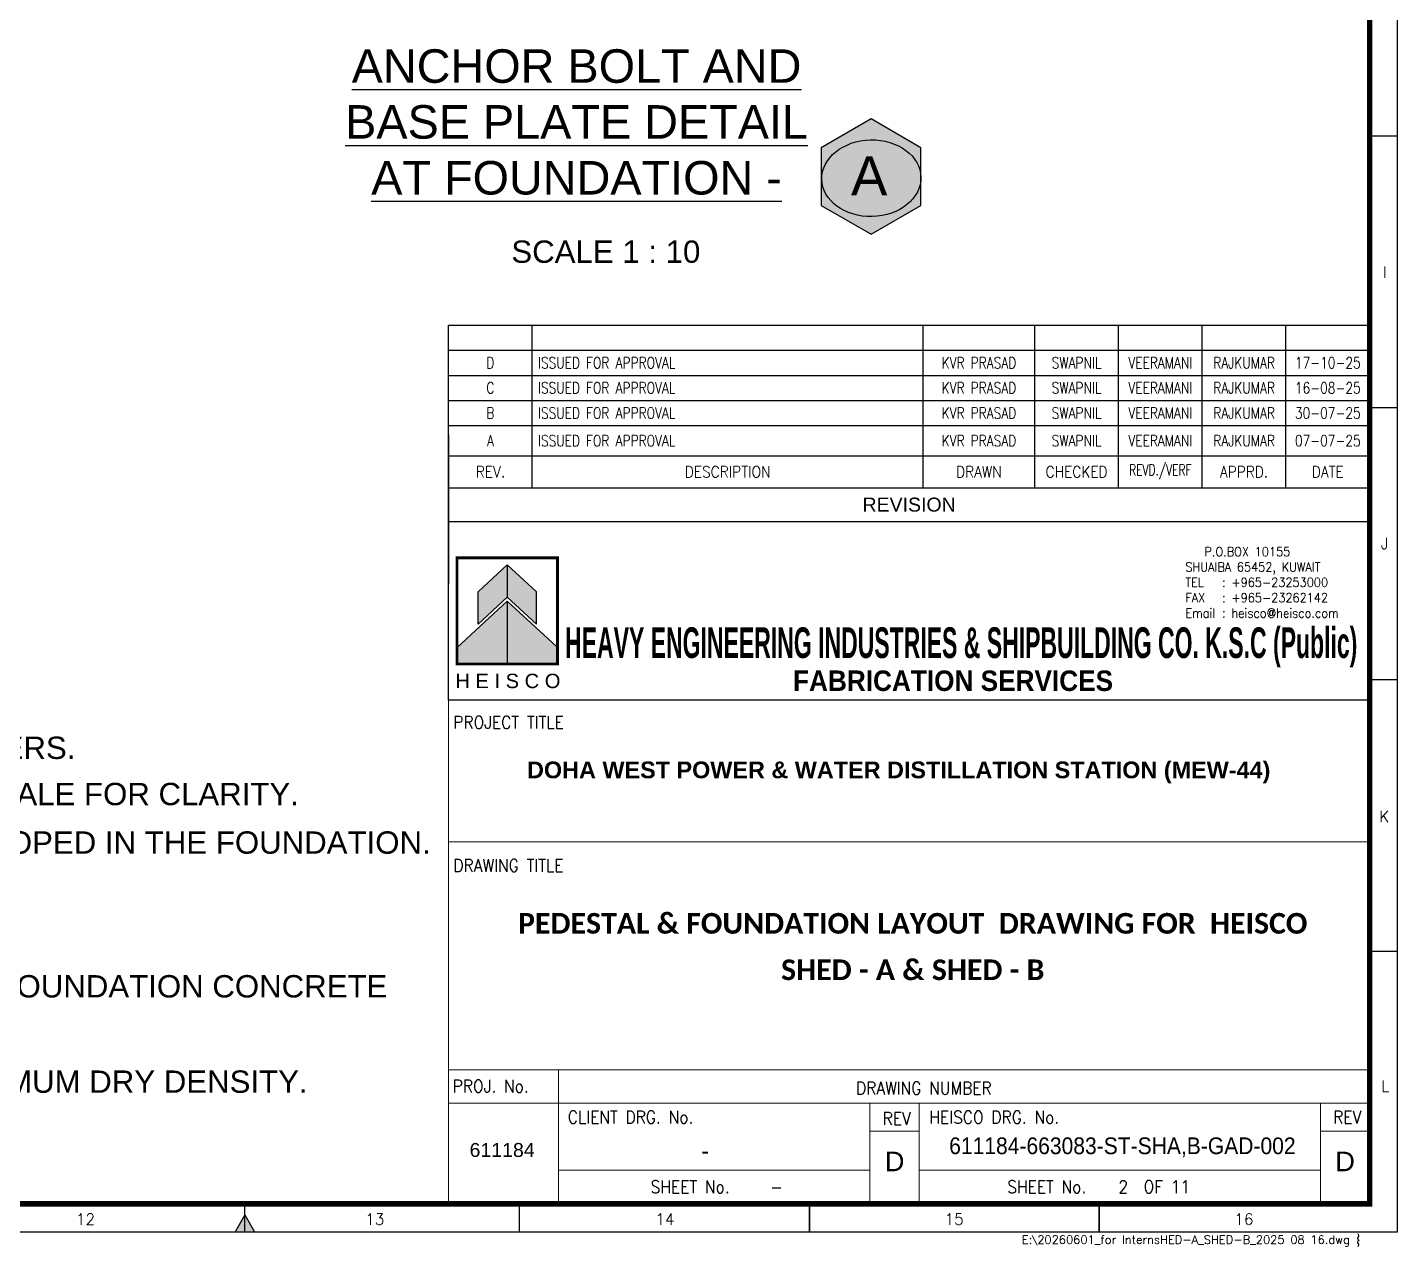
# Model space of a CAD drawing. Header units: millimetres. Extents: x -1055 to 11244, y -20673 to 2560.
# Drawn here: x 1526.1 to 1771.5, y 1149.2 to 1367.5 of the extents above; entities that cross this region are included whole.
import ezdxf
from ezdxf.enums import TextEntityAlignment as Align

# ---------------------------------------------------------------- set-up
doc = ezdxf.new("R2010")
doc.units = ezdxf.units.MM
for name, color, linetype in [('BORDER', 6, 'Continuous'), ('HEISCO', 7, 'Continuous'), ('TABLE', 4, 'Continuous')]:
    doc.layers.add(name, color=color, linetype=linetype)
doc.styles.add('arial', font='arial.ttf')
doc.styles.add('HEISCO', font='ariblk.ttf')
doc.styles.add('HEISCO.', font='arial.ttf')
doc.styles.add('LOGO', font='ROMANS.SHX')
doc.styles.add('ROMANS', font='romans.shx', dxfattribs={"width": 0.8})
doc.styles.get("Standard").update_dxf_attribs({"font": 'arial.ttf'})

# ---------------------------------------------------------------- blocks, each defined once
blk = doc.blocks.new('A1B')
at = {"layer": 'BORDER', "color": 1}
for p, q in [((837, 199.17), (832, 199.17)), ((837, 150.51), (832, 150.51)), ((837, 101.84), (832, 101.84)), ((837, 53.17), (832, 53.17)), ((679.69, 3), (679.69, 8)), ((731.63, 3), (731.63, 8)), ((731.63, 8), (731.63, 3)), ((731.63, 3), (731.63, 8)), ((783.56, 3), (783.56, 8)), ((783.56, 8), (783.56, 3))]:
    blk.add_line(p, q, dxfattribs=at)
at = {"layer": 'BORDER'}
for p, q in [((630.5, 3), (630.5, 8)), ((630.5, 6), (628.77, 3)), ((630.5, 6), (632.23, 3))]:
    blk.add_line(p, q, dxfattribs=at)
blk.add_lwpolyline([(837, 3), (837, 590), (3, 590), (3, 3)], close=True, dxfattribs=at)
at = {"layer": 'BORDER', "const_width": 1}
blk.add_lwpolyline([(8, 8), (832, 8), (832, 585), (8, 585)], close=True, dxfattribs=at)
at = {"layer": 'BORDER'}
blk.add_solid([(632.23, 3), (628.77, 3), (630.5, 6)], dxfattribs=at)
at = {"color": 11, "insert": (830.38, 1.34), "char_height": 1.5, "width": 401.355, "attachment_point": 6, "style": 'ROMANS'}
blk.add_mtext('{\\W1;\\C1;E:\\20260601_for Interns\\SHED-A_SHED-B_2025 08 16.dwg }', dxfattribs=at)
at = {"layer": 'BORDER', "color": 1, "style": 'ROMANS'}
for s, p in [('I', (834.69, 173.82)), ('J', (834.67, 125.23)), ('K', (834.62, 76.36)), ('L', (834.8, 28.07)), ('12', (601.96, 4.25)), ('13', (653.79, 4.25)), ('14', (705.77, 4.25)), ('15', (757.56, 4.25)), ('16', (809.48, 4.25))]:
    blk.add_text(s, height=2, dxfattribs=at).set_placement(p, align=Align.CENTER)
blk = doc.blocks.new('A$C61D9601B')
at = {"layer": 'HEISCO'}
for color, points in [(34, [(5.84, -8.9), (5.84, -15.38), (11.66, -10.02), (11.66, -3.54)]), (40, [(11.66, -3.54), (11.66, -10.02), (17.48, -15.38), (17.48, -8.9)]), (142, [(1.66, -19.99), (1.66, -23.3), (11.66, -23.3), (11.66, -10.78)]), (138, [(11.66, -10.78), (11.66, -23.3), (21.66, -23.3), (21.66, -19.99)])]:
    blk.add_hatch(color=color, dxfattribs=at).paths.add_polyline_path(points)
blk.add_line((11.66, -10.78), (11.66, -23.3))
blk.add_line((11.66, -10.78), (11.66, -23.3))
at = {"layer": 'HEISCO', "color": 142, "true_color": 0x00a8e1}
blk.add_line((11.66, -10.78), (1.66, -19.99), dxfattribs=at)
at = {"layer": 'HEISCO', "color": 138, "true_color": 0x004961}
for q in [(11.66, -23.3), (21.38, -19.73), (11.66, -23.3)]:
    blk.add_line((11.66, -10.78), q, dxfattribs=at)
at = {"layer": 'HEISCO', "color": 142, "true_color": 0x00a8e1, "const_width": 0.559}
blk.add_lwpolyline([(21.66, -23.3), (21.66, -2.17), (1.66, -2.17), (1.66, -23.3)], close=True, dxfattribs=at)
at = {"layer": 'HEISCO', "color": 34, "true_color": 0xa85400}
blk.add_lwpolyline([(5.84, -8.9), (11.66, -3.54), (11.66, -10.02), (5.84, -15.38)], close=True, dxfattribs=at)
at = {"layer": 'HEISCO', "color": 40, "true_color": 0xffc038}
blk.add_lwpolyline([(17.48, -8.9), (11.66, -3.54), (11.66, -10.02), (17.48, -15.38)], close=True, dxfattribs=at)
at = {"layer": 'HEISCO', "color": 7, "linetype": 'Continuous', "style": 'HEISCO.'}
blk.add_text('H E I S C O', height=2.8666, dxfattribs=at).set_placement((11.77, -26.65), align=Align.MIDDLE_CENTER)
blk = doc.blocks.new('165-HEISCO')
at = {"layer": 'HEISCO', "color": 6}
blk.add_lwpolyline([(0, 32), (165, 32), (165, 0), (0, 0)], close=True, dxfattribs=at)
at = {"layer": 'HEISCO', "xscale": 0.9, "yscale": 0.9, "zscale": 0.9}
blk.add_blockref('A$C61D9601B', (0.03, 27.46), dxfattribs=at)
at = {"layer": 'HEISCO', "color": 7, "linetype": 'ByBlock', "style": 'HEISCO', "width": 0.471616}
blk.add_text('HEAVY ENGINEERING INDUSTRIES & SHIPBUILDING CO. K.S.C (Public)', height=5.5, dxfattribs=at).set_placement((20.87, 7.57), (162.79, 7.57), align=Align.FIT)
at = {"layer": 'HEISCO', "color": 7, "linetype": 'ByBlock', "style": 'HEISCO', "width": 0.8}
blk.add_text('FABRICATION SERVICES', height=3.6667, dxfattribs=at).set_placement((90.37, 3.51), align=Align.MIDDLE_CENTER)
at = {"layer": 'HEISCO', "color": 3, "insert": (131.98, 27.45), "char_height": 1.65, "width": 30.9183, "attachment_point": 1, "style": 'LOGO'}
blk.add_mtext('\\pxsm1,ql;   {\\W0.9;P.O.BOX 10155\\P\\pt3,4;SHUAIBA 65452, KUWAIT \\P\\pt4;TEL^I: +965-23253000 \\PFAX^I: +965-23262142 \\PEmail^I: heisco@heisco.com}', dxfattribs=at)
blk = doc.blocks.new('*T29012')
at = {"layer": 'TABLE', "color": 4}
for p, q in [((0, 35.16), (165, 35.16)), ((0, 0), (0, 35.16)), ((15, 6), (15, 35.16)), ((85, 6), (85, 35.16)), ((105, 6), (105, 35.16)), ((120, 6), (120, 35.16)), ((135, 6), (135, 35.16)), ((150, 6), (150, 35.16)), ((165, 0), (165, 35.16)), ((0, 11.77), (165, 11.77)), ((0, 6), (15, 6)), ((0, 0), (165, 0))]:
    blk.add_line(p, q, dxfattribs=at)
at = {"layer": 'TABLE', "color": 8}
for p, q in [((0, 30.66), (165, 30.66)), ((0, 26.16), (165, 26.16)), ((0, 21.66), (165, 21.66)), ((0, 17.16), (165, 17.16))]:
    blk.add_line(p, q, dxfattribs=at)
at = {"layer": 'TABLE', "color": 0, "lineweight": -2}
blk.add_line((15, 6), (165, 6), dxfattribs=at)
at = {"layer": 'TABLE', "color": 7}
for s, insert, char_height, width, attachment_point, style in [('D', (7.5, 28.41), 2, 13, 5, 'ROMANS'), ('ISSUED FOR APPROVAL', (16, 28.41), 2, 68, 4, 'ROMANS'), ('KVR PRASAD', (95, 28.41), 2, 18, 5, 'ROMANS'), ('SWAPNIL', (112.5, 28.41), 2, 13, 5, 'ROMANS'), ('VEERAMANI', (127.5, 28.41), 2, 13, 5, 'ROMANS'), ('RAJKUMAR', (142.5, 28.41), 2, 13, 5, 'ROMANS'), ('17-10-25', (157.5, 28.41), 2, 13, 5, 'ROMANS'), ('C', (7.5, 23.91), 2, 13, 5, 'ROMANS'), ('ISSUED FOR APPROVAL', (16, 23.91), 2, 68, 4, 'ROMANS'), ('KVR PRASAD', (95, 23.91), 2, 18, 5, 'ROMANS'), ('SWAPNIL', (112.5, 23.91), 2, 13, 5, 'ROMANS'), ('VEERAMANI', (127.5, 23.91), 2, 13, 5, 'ROMANS'), ('RAJKUMAR', (142.5, 23.91), 2, 13, 5, 'ROMANS'), ('16-08-25', (157.5, 23.91), 2, 13, 5, 'ROMANS'), ('B', (7.5, 19.41), 2, 13, 5, 'ROMANS'), ('ISSUED FOR APPROVAL', (16, 19.41), 2, 68, 4, 'ROMANS'), ('KVR PRASAD', (95, 19.41), 2, 18, 5, 'ROMANS'), ('SWAPNIL', (112.5, 19.41), 2, 13, 5, 'ROMANS'), ('VEERAMANI', (127.5, 19.41), 2, 13, 5, 'ROMANS'), ('RAJKUMAR', (142.5, 19.41), 2, 13, 5, 'ROMANS'), ('30-07-25', (157.5, 19.41), 2, 13, 5, 'ROMANS'), ('{\\W0.9;REV.}', (7.5, 8.89), 2, 13, 5, 'ROMANS'), ('{\\W0.9;DESCRIPTION}', (50, 8.89), 2, 68, 5, 'ROMANS'), ('{\\W0.9;DRAWN}', (95, 8.89), 2, 18, 5, 'ROMANS'), ('{\\W0.9;CHECKED}', (112.5, 8.89), 2, 13, 5, 'ROMANS'), ('{\\W0.7;REVD./VERF}', (127.5, 8.89), 2, 13, 5, 'ROMANS'), ('{\\W0.9;APPRD.}', (142.5, 8.89), 2, 13, 5, 'ROMANS'), ('{\\W0.9;DATE}', (157.5, 8.89), 2, 13, 5, 'ROMANS'), ('{\\C7;REVISION}', (82.5, 3), 2.5, 163, 5, 'arial')]:
    blk.add_mtext(s, dxfattribs=dict(at, insert=insert, char_height=char_height, width=width, attachment_point=attachment_point, style=style))
at = {"layer": 'TABLE', "color": 3, "char_height": 2, "style": 'ROMANS'}
for s, insert, width, attachment_point in [('A', (7.5, 14.46), 13, 5), ('ISSUED FOR APPROVAL', (16, 14.46), 68, 4), ('KVR PRASAD', (95, 14.46), 18, 5), ('SWAPNIL', (112.5, 14.46), 13, 5), ('VEERAMANI', (127.5, 14.46), 13, 5), ('RAJKUMAR', (142.5, 14.46), 13, 5), ('07-07-25', (157.5, 14.46), 13, 5)]:
    blk.add_mtext(s, dxfattribs=dict(at, insert=insert, width=width, attachment_point=attachment_point))

msp = doc.modelspace()

# ---------------------------------------------------------------- hatches: boundary and pattern name
at = {"transparency": 33554687}
h = msp.add_hatch(color=256, dxfattribs=at)
h.dxf.hatch_style = 1
edge = h.paths.add_edge_path()
edge.add_line((1681.678338, 1348.497898), (1677.21055, 1351.077377))
edge.add_line((1677.21055, 1351.077377), (1668.274973, 1345.91842))
edge.add_line((1668.274973, 1345.91842), (1668.274973, 1335.600505))
edge.add_line((1668.274973, 1335.600505), (1677.21055, 1330.441547))
edge.add_line((1677.21055, 1330.441547), (1686.146127, 1335.600505))
edge.add_line((1686.146127, 1335.600505), (1686.146127, 1340.428087))
edge.add_ellipse((1677.264642, 1340.466979), major_axis=(-8.881534, -0.187147), ratio=0.7730340689, start_angle=180.01942008, end_angle=538.11416563, ccw=False)
edge.add_line((1686.146127, 1340.656453), (1686.146127, 1345.91842))
edge.add_line((1686.146127, 1345.91842), (1681.678338, 1348.497898))

# ---------------------------------------------------------------- linework, layer by layer
msp.add_lwpolyline([(1677.21055, 1330.441547), (1686.146127, 1335.600505), (1686.146127, 1345.91842), (1677.21055, 1351.077377), (1668.274973, 1345.91842), (1668.274973, 1335.600505)], close=True)
msp.add_ellipse((1677.264642, 1340.466979), major_axis=(8.881534, 0.187147), ratio=0.7730340689)
at = {"layer": 'BORDER'}
for p, q in [((1601.531339, 1314.174892), (1766.531339, 1314.174892)), ((1601.531339, 1294.550858), (1601.531339, 1267.810147)), ((1766.531339, 1294.550858), (1766.531339, 1267.810147)), ((1601.531339, 1278.987985), (1766.531339, 1278.987985))]:
    msp.add_line(p, q, dxfattribs=at)
at = {"layer": 'BORDER', "color": 8, "lineweight": 0}
for p, q in [((1677.017233, 1169.838959), (1685.835119, 1169.838959)), ((1757.713454, 1169.838959), (1766.531339, 1169.838959))]:
    msp.add_line(p, q, dxfattribs=at)
at = {"layer": 'BORDER', "color": 6, "lineweight": 0}
msp.add_lwpolyline([(1601.531339, 1246.987985), (1766.531339, 1246.987985), (1766.531339, 1156.838959), (1601.531339, 1156.838959)], close=True, dxfattribs=at)
for points in [[(1601.531339, 1221.639762), (1766.531339, 1221.639762)], [(1601.531339, 1180.838959), (1766.531339, 1180.838959)], [(1621.198079, 1180.838959), (1621.198079, 1156.838959)], [(1601.531339, 1174.838959), (1766.531339, 1174.838959)], [(1677.017233, 1174.838959), (1677.017233, 1156.838959)], [(1685.835119, 1174.838959), (1685.835119, 1156.838959)], [(1757.713454, 1174.838959), (1757.713454, 1156.838959)]]:
    msp.add_lwpolyline(points, dxfattribs=at)
at = {"layer": 'BORDER', "color": 8, "lineweight": 0}
for points in [[(1621.198079, 1162.838959), (1677.017233, 1162.838959)], [(1685.835119, 1162.838959), (1757.713454, 1162.838959)]]:
    msp.add_lwpolyline(points, dxfattribs=at)

# ---------------------------------------------------------------- block references
for name, p in [('A1B', (934.531339, 1148.838959)), ('*T29012', (1601.531339, 1279.016797))]:
    msp.add_blockref(name, p)
at = {"layer": 'HEISCO'}
msp.add_blockref('165-HEISCO', (1601.531339, 1246.987985), dxfattribs=at)

# ---------------------------------------------------------------- texts
at = {"color": 130}
for s, p in [('1. ALL DIMENSIONS ARE IN mm.  ELEVATIONS ARE IN METERS.', (1364.241065, 1238.491147)), ('2. PEDESTAL REINFORCEMENT IS NOT DRAWN TO THE SCALE FOR CLARITY.', (1364.241065, 1230.213671)), ('3. PEDESTAL REINFORCEMENT SHOULD BE FULLY DEVELOPED IN THE FOUNDATION.', (1364.241065, 1221.526378)), ('6.  BITUMEN GRADE 85/25 TO BE COATED 2 LAYERES ON FOUNDATION CONCRETE', (1364.241065, 1195.787799)), ('7.  WELL COMPACTED SUBGRADE  TO ACHIEVE 95% MAXIMUM DRY DENSITY.', (1364.241065, 1178.717075))]:
    msp.add_text(s, height=4, dxfattribs=at).set_placement(p, align=Align.MIDDLE_LEFT)
at = {"attachment_point": 5}
for s, insert, char_height in [('{\\LANCHOR BOLT AND\\PBASE PLATE DETAIL\\PAT FOUNDATION -  }', (1624.459431, 1350.509669), 6), ('A', (1676.876971, 1340.89719), 7)]:
    msp.add_mtext(s, dxfattribs=dict(at, insert=insert, char_height=char_height))
at = {"insert": (1612.782382, 1329.320833), "char_height": 4, "width": 63.03115758, "attachment_point": 1}
msp.add_mtext('SCALE 1 : 10', dxfattribs=at)
at = {"layer": 'BORDER', "color": 3, "style": 'ROMANS', "width": 0.9}
for s, p in [('PROJECT TITLE', (1602.366937, 1241.922219)), ('DRAWING TITLE', (1602.393961, 1216.296646)), ('PROJ. No.', (1602.271361, 1176.779741)), ('DRAWING NUMBER', (1674.520734, 1176.431458)), ('CLIENT DRG. No.', (1622.903154, 1171.23447)), ('HEISCO DRG. No.', (1687.658141, 1171.214711)), ('SHEET No.    -', (1637.729614, 1158.762709)), ('SHEET No.   2  OF 11', (1701.615756, 1158.762709))]:
    msp.add_text(s, height=2.25, dxfattribs=at).set_placement(p)
for p in [(1681.806468, 1171.008653), (1762.502688, 1171.219813)]:
    msp.add_text('REV', height=2.25, dxfattribs=at).set_placement(p, align=Align.CENTER)
at = {"layer": 'BORDER', "color": 7, "style": 'arial'}
for s, insert, char_height, width, attachment_point in [('{\\fArial|b1|i0|c0|p34;DOHA WEST POWER & WATER DISTILLATION STATION (MEW-44)}', (1682.170302, 1234.081652), 3, 163.24464911, 5), ('{\\fCalibri|b1|i0|c0|p2;\\H1.2308x;PEDESTAL & FOUNDATION LAYOUT  DRAWING FOR  HEISCO}', (1684.678934, 1207.038375), 3, 163.24464911, 5), ('{\\fCalibri|b1|i0|c0|p2;\\H1.2308x;SHED - A & SHED - B}', (1684.678934, 1198.719101), 3, 163.24464911, 5), ('{\\W0.9;611184-663083-ST-SHA,B-GAD-002}', (1722.2339, 1168.73047), 3, 43.61317739, 2), ('611184', (1611.12418, 1167.728869), 2.5, 24.94987634, 2), ('-', (1647.490658, 1167.836301), 3, 47.48534094, 2), ('D', (1681.429862, 1164.426289), 3.5, 6.29727831, 5), ('D', (1762.126082, 1164.426289), 3.5, 8.40928889, 5)]:
    msp.add_mtext(s, dxfattribs=dict(at, insert=insert, char_height=char_height, width=width, attachment_point=attachment_point))

doc.saveas('drawing.dxf')
